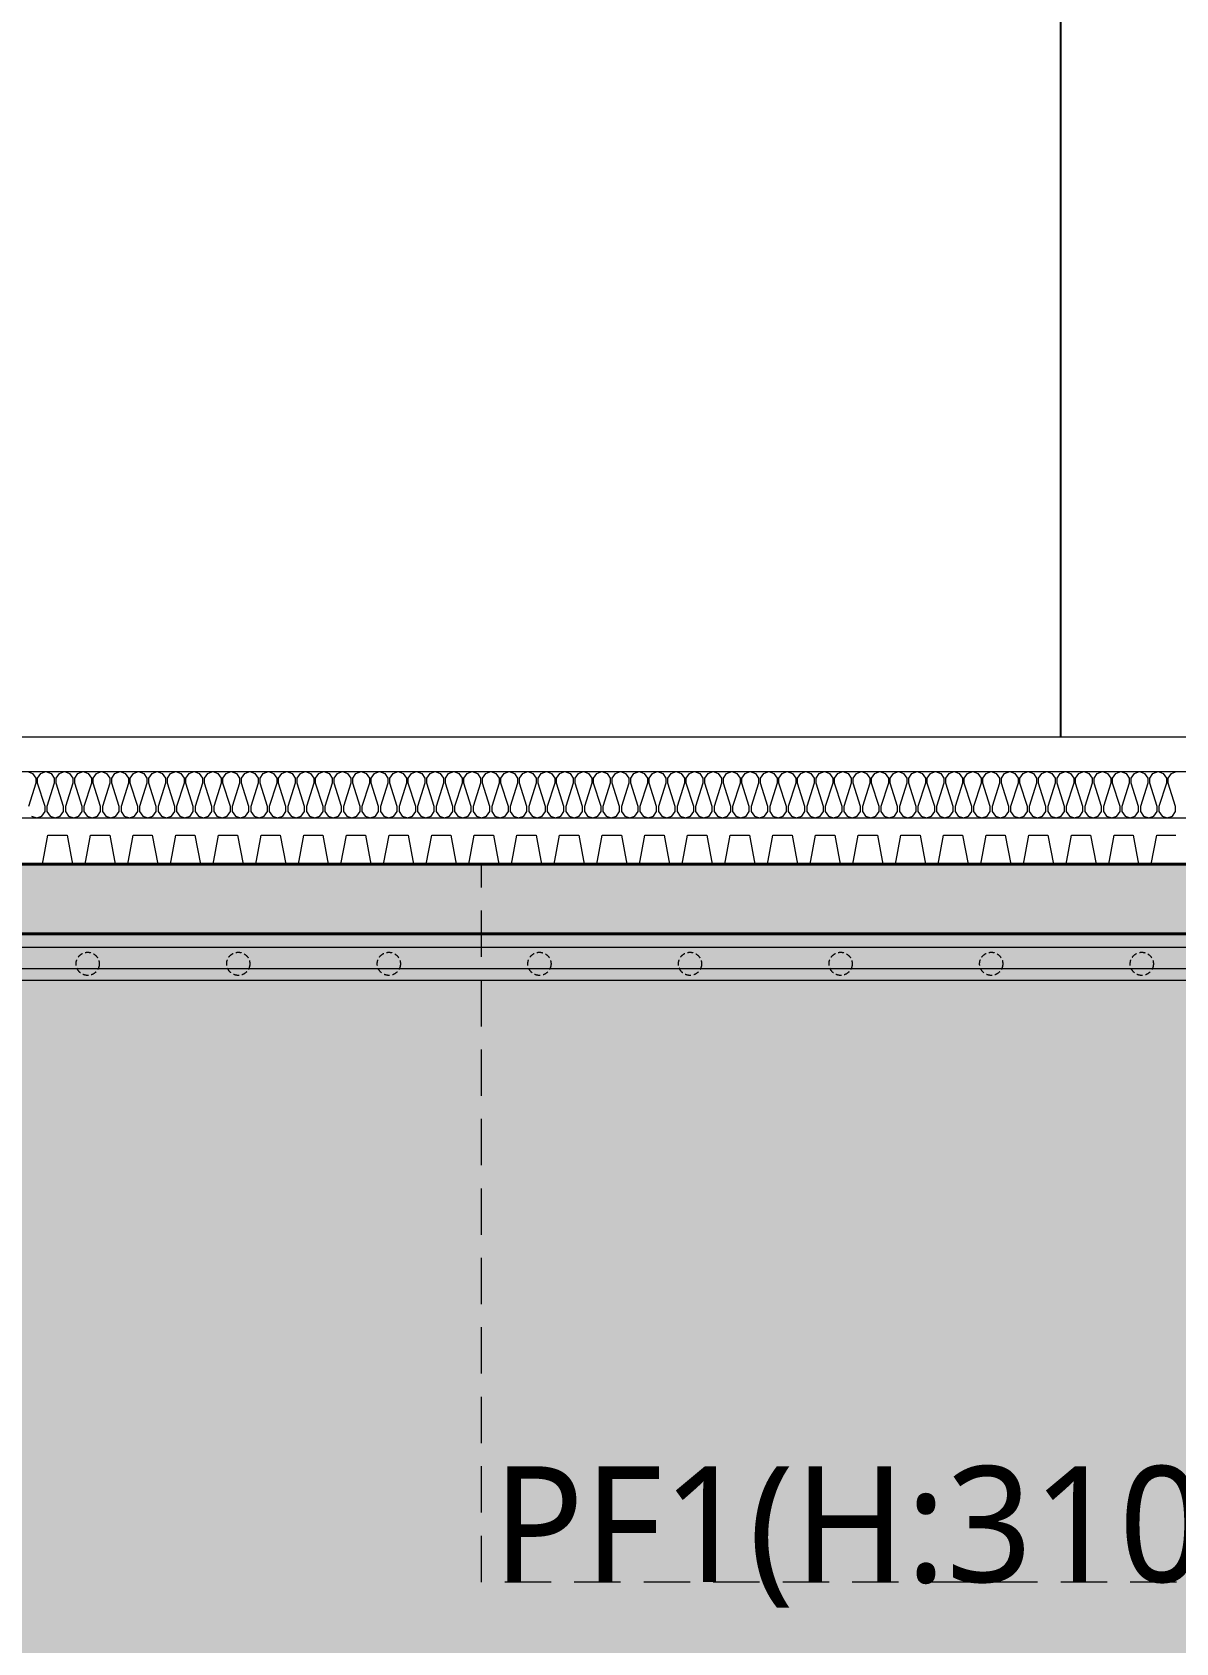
# Model space of a CAD drawing. Header units: millimetres. Extents: x 0 to 420000, y 0 to 297000.
# Drawn here: x 250073 to 255009, y 154587 to 161544 of the extents above; entities that cross this region are included whole.
import ezdxf
from ezdxf.enums import TextEntityAlignment as Align

# ---------------------------------------------------------------- set-up
doc = ezdxf.new("R2010")
doc.units = ezdxf.units.MM
doc.linetypes.add('CEN', pattern=[62, 60, -1, 0, -1])
doc.linetypes.add('HIDDEN', pattern=[0.375, 0.25, -0.125])
for name, color, linetype, lineweight in [('A-AXIS-LINE', 1, 'CEN', 15), ('A-CONC-LIN1', 2, 'Continuous', 40), ('A-ELEV-LIN2', 7, 'Continuous', 25), ('A-SECT-LIN3', 255, 'Continuous', 18), ('A-XXXX-DRBD', 9, 'Continuous', 20), ('A-XXXX-FIN2', 6, 'Continuous', 20), ('A-XXXX-HATC', 8, 'Continuous', 18), ('A-XXXX-HID', 8, 'HIDDEN', 18), ('A-XXXX-INSL2', 8, 'Continuous', 18)]:
    doc.layers.add(name, color=color, linetype=linetype, lineweight=lineweight)
doc.layers.add('A-CONC-SOLD', color=253, linetype='CEN')
doc.layers.add('A-XXXX-SOLD', color=252, linetype='Continuous')
doc.layers.add('A-XXXX-NPLT', color=144, linetype='Continuous', lineweight=15, plot=False)
doc.styles.add('맑은고딕', font='')
doc.styles.get('맑은고딕').set_extended_font_data('Malgun Gothic')
pattern_1 = [(0, (40, -50), (200, 200), [60, -140]), (0, (160, -30), (200, 200), [50, -150]), (0, (150, -20), (200, 200), [40, -160]), (0, (90, 30), (200, 200), [30, -30, 40, -100]), (0, (90, 40), (200, 200), [40, -10, 50, -100]), (0, (0, 80), (200, 200), [50, -150]), (0, (190, 90), (200, 200), [50, -150]), (90, (0, -10), (-200, 200), [30, -170]), (90, (30, 140), (-200, 200), [20, -180]), (90, (40, -50), (-200, 200), [30, -170]), (90, (60, 130), (-200, 200), [10, -190]), (90, (70, 50), (-200, 200), [30, -170]), (90, (90, -20), (-200, 200), [50, -150]), (90, (110, 120), (-200, 200), [30, -170]), (90, (130, 40), (-200, 200), [40, -160]), (90, (140, 40), (-200, 200), [40, -160]), (90, (160, -50), (-200, 200), [20, -180]), (90, (190, -20), (-200, 200), [50, -150]), (45, (20, -30), (0, 200), [84.8528, -197.98991]), (45, (40, -20), (0, 200), [42.4264, -240.41631]), (45, (130, 90), (0, 200), [56.56854, -226.27417]), (45, (130, 100), (0, 200), [42.4264, -240.41631]), (135, (60, 80), (-200, 2e-14), [14.1422, -268.70051]), (135, (20, -30), (-200, 2e-14), [28.2842, -254.55851]), (135, (80, 30), (-200, 2e-14), [28.2842, -254.55851]), (135, (130, 80), (-200, 2e-14), [28.2842, -254.55851]), (135, (190, 120), (-200, 2e-14), [42.4264, -240.41631]), (135, (190, 110), (-200, 2e-14), [28.2842, -254.55851]), (135, (180, 130), (-200, 2e-14), [28.2842, -254.55851]), (135, (120, -50), (-200, 2e-14), [42.4264, -240.41631]), (26.56505, (180, 70), (200, 8e-08), [22.36, -424.8536]), (26.56505, (130, 20), (200, 8e-08), [22.36, -424.8536]), (26.56505, (60, 80), (200, 8e-08), [44.72, -402.4936]), (26.56505, (70, 130), (200, 8e-08), [44.72, -402.4936]), (26.56505, (70, 80), (200, 8e-08), [44.72, -402.4936]), (26.56505, (190, 120), (200, 8e-08), [44.72, -402.4936]), (26.56505, (0, 20), (200, 8e-08), [67.082, -380.1316]), (26.56505, (0, 30), (200, 8e-08), [67.082, -380.1316]), (26.56505, (0, 110), (200, 8e-08), [67.082, -380.1316]), (63.43495, (100, 100), (1e-08, 200), [22.36, -424.8536]), (63.43495, (190, 90), (1e-08, 200), [22.36, -268.333595, 44.72, -111.8]), (63.43495, (170, 70), (1e-08, 200), [44.72, -402.4936]), (63.43495, (50, 90), (1e-08, 200), [44.72, -402.4936]), (63.43495, (40, 90), (1e-08, 200), [44.72, -402.4936]), (63.43495, (110, 110), (1e-08, 200), [67.082, -380.1316]), (116.56505, (60, 60), (-8e-08, 200), [22.36, -424.8536]), (116.56505, (190, 40), (-8e-08, 200), [22.36, -424.8536]), (116.56505, (150, -20), (-8e-08, 200), [44.72, -402.4936]), (116.56505, (140, -10), (-8e-08, 200), [44.72, -402.4936]), (116.56505, (160, 130), (-8e-08, 200), [44.72, -402.4936]), (116.56505, (0, 30), (-8e-08, 200), [44.72, -402.4936]), (116.56505, (100, -50), (-8e-08, 200), [67.082, -380.1316]), (153.43495, (170, 70), (-200, 1e-08), [44.72, -402.4936]), (153.43495, (180, 60), (-200, 1e-08), [44.72, -402.4936]), (153.43495, (30, -40), (-200, 1e-08), [22.36, -424.8536]), (153.43495, (90, 40), (-200, 1e-08), [22.36, -424.8536]), (153.43495, (130, 100), (-200, 1e-08), [22.36, -424.8536])]

# ---------------------------------------------------------------- blocks, each defined once
blk = doc.blocks.new('axis(220316)')
at = {"layer": 'A-AXIS-LINE', "ltscale": 1000}
for p, q in [((4631788.1, -441118.7), (4955413.1, -441118.7)), ((4631788.1, -442118.7), (4955413.1, -442118.7))]:
    blk.add_line(p, q, dxfattribs=at)
blk = doc.blocks.new('횡지하층')
at = {"layer": 'A-CONC-SOLD'}
h = blk.add_hatch(color=256, dxfattribs=at)
h.dxf.hatch_style = 1
h.paths.add_polyline_path([(4890650.6, -238161.1), (4890250.6, -238161.1), (4890250.6, -237111.1), (4890100.6, -237111.1), (4890100.6, -237361.1), (4889650.6, -237361.1), (4889650.6, -238361.1), (4889600.6, -238361.1), (4889600.6, -239061.1), (4889950.6, -239061.1), (4889950.6, -247661.1), (4889200.6, -247661.1), (4889200.6, -247111.1), (4889000.6, -247111.1), (4889000.6, -247661.1), (4758200.6, -247661.1), (4758200.6, -247111.1), (4758000.6, -247111.1), (4758000.6, -247661.1), (4757250.6, -247661.1), (4757250.6, -239061.1), (4757600.6, -239061.1), (4757600.6, -238361.1), (4757550.6, -238361.1), (4757550.6, -237361.1), (4757100.6, -237361.1), (4757100.6, -237111.1), (4756950.6, -237111.1), (4756950.6, -238161.1), (4756550.6, -238161.1), (4756550.6, -247961.1), (4890650.6, -247961.1)])
at = {"layer": 'A-CONC-LIN1'}
blk.add_lwpolyline([(4758200.6, -247661.1), (4889000.6, -247661.1), (4889000.6, -247111.1), (4889200.6, -247111.1), (4889200.6, -247661.1), (4889950.6, -247661.1), (4889950.6, -239061.1), (4889600.6, -239061.1), (4889600.6, -238361.1), (4889650.6, -238361.1), (4889650.6, -237361.1), (4890100.6, -237361.1), (4890100.6, -237111.1), (4890250.6, -237111.1), (4890250.6, -238161.1), (4890650.6, -238161.1), (4890650.6, -247961.1), (4756550.6, -247961.1)], dxfattribs=at)
at = {"layer": 'A-ELEV-LIN2'}
blk.add_line((4856100.6, -247111.1), (4856100.6, -238861.1), dxfattribs=at)
at = {"layer": 'A-XXXX-DRBD'}
blk.add_lwpolyline([(4851650.8, -247661.1), (4851705.4, -247661.1), (4851728.7, -247536.1), (4851811.6, -247536.1), (4851834.9, -247661.1), (4851889.5, -247661.1), (4851912.8, -247536.1), (4851995.7, -247536.1), (4852019, -247661.1), (4852073.6, -247661.1), (4852096.9, -247536.1), (4852179.7, -247536.1), (4852203.1, -247661.1), (4852257.7, -247661.1), (4852281, -247536.1), (4852363.8, -247536.1), (4852387.1, -247661.1), (4852441.8, -247661.1), (4852465.1, -247536.1), (4852547.9, -247536.1), (4852571.2, -247661.1), (4852625.9, -247661.1), (4852649.2, -247536.1), (4852732, -247536.1), (4852755.3, -247661.1), (4852810, -247661.1), (4852833.3, -247536.1), (4852916.1, -247536.1), (4852939.4, -247661.1), (4852994, -247661.1), (4853017.4, -247536.1), (4853100.2, -247536.1), (4853123.5, -247661.1), (4853178.1, -247661.1), (4853201.4, -247536.1), (4853284.3, -247536.1), (4853307.6, -247661.1), (4853362.2, -247661.1), (4853385.5, -247536.1), (4853468.4, -247536.1), (4853491.7, -247661.1), (4853546.3, -247661.1), (4853569.6, -247536.1), (4853652.5, -247536.1), (4853675.8, -247661.1), (4853730.4, -247661.1), (4853753.7, -247536.1), (4853836.5, -247536.1), (4853859.9, -247661.1), (4853914.5, -247661.1), (4853937.8, -247536.1), (4854020.6, -247536.1), (4854043.9, -247661.1), (4854098.6, -247661.1), (4854121.9, -247536.1), (4854204.7, -247536.1), (4854228, -247661.1), (4854282.7, -247661.1), (4854306, -247536.1), (4854388.8, -247536.1), (4854412.1, -247661.1), (4854466.8, -247661.1), (4854490.1, -247536.1), (4854572.9, -247536.1), (4854596.2, -247661.1), (4854650.9, -247661.1), (4854674.2, -247536.1), (4854757, -247536.1), (4854780.3, -247661.1), (4854834.9, -247661.1), (4854858.3, -247536.1), (4854941.1, -247536.1), (4854964.4, -247661.1), (4855019, -247661.1), (4855042.3, -247536.1), (4855125.2, -247536.1), (4855148.5, -247661.1), (4855203.1, -247661.1), (4855226.4, -247536.1), (4855309.3, -247536.1), (4855332.6, -247661.1), (4855387.2, -247661.1), (4855410.5, -247536.1), (4855493.3, -247536.1), (4855516.7, -247661.1), (4855571.3, -247661.1), (4855594.6, -247536.1), (4855677.4, -247536.1), (4855700.7, -247661.1), (4855755.4, -247661.1), (4855778.7, -247536.1), (4855861.5, -247536.1), (4855884.8, -247661.1), (4855939.5, -247661.1), (4855962.8, -247536.1), (4856045.6, -247536.1), (4856068.9, -247661.1), (4856123.6, -247661.1), (4856146.9, -247536.1), (4856229.7, -247536.1), (4856253, -247661.1), (4856307.7, -247661.1), (4856331, -247536.1), (4856413.8, -247536.1), (4856437.1, -247661.1), (4856491.7, -247661.1), (4856515.1, -247536.1), (4856597.9, -247536.1)], dxfattribs=at)
at = {"layer": 'A-XXXX-FIN2'}
blk.add_line((4758350.6, -247111.1), (4888850.6, -247111.1), dxfattribs=at)
at = {"layer": 'A-XXXX-INSL2'}
for p, q in [((4758200.6, -247261.1), (4889000.6, -247261.1)), ((4758200.6, -247461.1), (4889000.6, -247461.1))]:
    blk.add_line(p, q, dxfattribs=at)
for points in [[(4851640.6, -247261.1), (4851662.6, -247269.1), (4851676.6, -247289.1), (4851676.6, -247311.1), (4851644.6, -247411.1)], [(4851658.6, -247453.1), (4851680.6, -247461.1), (4851702.6, -247453.1), (4851716.6, -247433.1), (4851716.6, -247411.1), (4851684.6, -247311.1), (4851684.6, -247289.1), (4851698.6, -247269.1), (4851720.6, -247261.1), (4851742.6, -247269.1), (4851756.6, -247289.1), (4851756.6, -247311.1), (4851724.6, -247411.1), (4851724.6, -247433.1), (4851738.6, -247453.1), (4851760.6, -247461.1), (4851782.6, -247453.1), (4851796.6, -247433.1), (4851796.6, -247411.1), (4851764.6, -247311.1), (4851764.6, -247289.1), (4851778.6, -247269.1), (4851800.6, -247261.1), (4851822.6, -247269.1), (4851836.6, -247289.1), (4851836.6, -247311.1), (4851804.6, -247411.1), (4851804.6, -247433.1), (4851818.6, -247453.1), (4851840.6, -247461.1), (4851862.6, -247453.1), (4851876.6, -247433.1), (4851876.6, -247411.1), (4851844.6, -247311.1), (4851844.6, -247289.1), (4851858.6, -247269.1), (4851880.6, -247261.1), (4851902.6, -247269.1), (4851916.6, -247289.1), (4851916.6, -247311.1), (4851884.6, -247411.1), (4851884.6, -247433.1), (4851898.6, -247453.1), (4851920.6, -247461.1), (4851942.6, -247453.1), (4851956.6, -247433.1), (4851956.6, -247411.1), (4851924.6, -247311.1), (4851924.6, -247289.1), (4851938.6, -247269.1), (4851960.6, -247261.1), (4851982.6, -247269.1), (4851996.6, -247289.1), (4851996.6, -247311.1), (4851964.6, -247411.1), (4851964.6, -247433.1), (4851978.6, -247453.1), (4852000.6, -247461.1), (4852022.6, -247453.1), (4852036.6, -247433.1), (4852036.6, -247411.1), (4852004.6, -247311.1), (4852004.6, -247289.1), (4852018.6, -247269.1), (4852040.6, -247261.1), (4852062.6, -247269.1), (4852076.6, -247289.1), (4852076.6, -247311.1), (4852044.6, -247411.1), (4852044.6, -247433.1), (4852058.6, -247453.1), (4852080.6, -247461.1), (4852102.6, -247453.1), (4852116.6, -247433.1), (4852116.6, -247411.1), (4852084.6, -247311.1), (4852084.6, -247289.1), (4852098.6, -247269.1), (4852120.6, -247261.1), (4852142.6, -247269.1), (4852156.6, -247289.1), (4852156.6, -247311.1), (4852124.6, -247411.1), (4852124.6, -247433.1), (4852138.6, -247453.1), (4852160.6, -247461.1), (4852182.6, -247453.1), (4852196.6, -247433.1), (4852196.6, -247411.1), (4852164.6, -247311.1), (4852164.6, -247289.1), (4852178.6, -247269.1), (4852200.6, -247261.1), (4852222.6, -247269.1), (4852236.6, -247289.1), (4852236.6, -247311.1), (4852204.6, -247411.1), (4852204.6, -247433.1), (4852218.6, -247453.1), (4852240.6, -247461.1), (4852262.6, -247453.1), (4852276.6, -247433.1), (4852276.6, -247411.1), (4852244.6, -247311.1), (4852244.6, -247289.1), (4852258.6, -247269.1), (4852280.6, -247261.1), (4852302.6, -247269.1), (4852316.6, -247289.1), (4852316.6, -247311.1), (4852284.6, -247411.1), (4852284.6, -247433.1), (4852298.6, -247453.1), (4852320.6, -247461.1), (4852342.6, -247453.1), (4852356.6, -247433.1), (4852356.6, -247411.1), (4852324.6, -247311.1), (4852324.6, -247289.1), (4852338.6, -247269.1), (4852360.6, -247261.1), (4852382.6, -247269.1), (4852396.6, -247289.1), (4852396.6, -247311.1), (4852364.6, -247411.1), (4852364.6, -247433.1), (4852378.6, -247453.1), (4852400.6, -247461.1), (4852422.6, -247453.1), (4852436.6, -247433.1), (4852436.6, -247411.1), (4852404.6, -247311.1), (4852404.6, -247289.1), (4852418.6, -247269.1), (4852440.6, -247261.1), (4852462.6, -247269.1), (4852476.6, -247289.1), (4852476.6, -247311.1), (4852444.6, -247411.1), (4852444.6, -247433.1), (4852458.6, -247453.1), (4852480.6, -247461.1), (4852502.6, -247453.1), (4852516.6, -247433.1), (4852516.6, -247411.1), (4852484.6, -247311.1), (4852484.6, -247289.1), (4852498.6, -247269.1), (4852520.6, -247261.1), (4852542.6, -247269.1), (4852556.6, -247289.1), (4852556.6, -247311.1), (4852524.6, -247411.1), (4852524.6, -247433.1), (4852538.6, -247453.1), (4852560.6, -247461.1), (4852582.6, -247453.1), (4852596.6, -247433.1), (4852596.6, -247411.1), (4852564.6, -247311.1), (4852564.6, -247289.1), (4852578.6, -247269.1), (4852600.6, -247261.1), (4852622.6, -247269.1), (4852636.6, -247289.1), (4852636.6, -247311.1), (4852604.6, -247411.1), (4852604.6, -247433.1), (4852618.6, -247453.1), (4852640.6, -247461.1), (4852662.6, -247453.1), (4852676.6, -247433.1), (4852676.6, -247411.1), (4852644.6, -247311.1), (4852644.6, -247289.1), (4852658.6, -247269.1), (4852680.6, -247261.1), (4852702.6, -247269.1), (4852716.6, -247289.1), (4852716.6, -247311.1), (4852684.6, -247411.1), (4852684.6, -247433.1), (4852698.6, -247453.1), (4852720.6, -247461.1), (4852742.6, -247453.1), (4852756.6, -247433.1), (4852756.6, -247411.1), (4852724.6, -247311.1), (4852724.6, -247289.1), (4852738.6, -247269.1), (4852760.6, -247261.1), (4852782.6, -247269.1), (4852796.6, -247289.1), (4852796.6, -247311.1), (4852764.6, -247411.1), (4852764.6, -247433.1), (4852778.6, -247453.1), (4852800.6, -247461.1), (4852822.6, -247453.1), (4852836.6, -247433.1), (4852836.6, -247411.1), (4852804.6, -247311.1), (4852804.6, -247289.1), (4852818.6, -247269.1), (4852840.6, -247261.1), (4852862.6, -247269.1), (4852876.6, -247289.1), (4852876.6, -247311.1), (4852844.6, -247411.1), (4852844.6, -247433.1), (4852858.6, -247453.1), (4852880.6, -247461.1), (4852902.6, -247453.1), (4852916.6, -247433.1), (4852916.6, -247411.1), (4852884.6, -247311.1), (4852884.6, -247289.1), (4852898.6, -247269.1), (4852920.6, -247261.1), (4852942.6, -247269.1), (4852956.6, -247289.1), (4852956.6, -247311.1), (4852924.6, -247411.1), (4852924.6, -247433.1), (4852938.6, -247453.1), (4852960.6, -247461.1), (4852982.6, -247453.1), (4852996.6, -247433.1), (4852996.6, -247411.1), (4852964.6, -247311.1), (4852964.6, -247289.1), (4852978.6, -247269.1), (4853000.6, -247261.1), (4853022.6, -247269.1), (4853036.6, -247289.1), (4853036.6, -247311.1), (4853004.6, -247411.1), (4853004.6, -247433.1), (4853018.6, -247453.1), (4853040.6, -247461.1), (4853062.6, -247453.1), (4853076.6, -247433.1), (4853076.6, -247411.1), (4853044.6, -247311.1), (4853044.6, -247289.1), (4853058.6, -247269.1), (4853080.6, -247261.1), (4853102.6, -247269.1), (4853116.6, -247289.1), (4853116.6, -247311.1), (4853084.6, -247411.1), (4853084.6, -247433.1), (4853098.6, -247453.1), (4853120.6, -247461.1), (4853142.6, -247453.1), (4853156.6, -247433.1), (4853156.6, -247411.1), (4853124.6, -247311.1), (4853124.6, -247289.1), (4853138.6, -247269.1), (4853160.6, -247261.1), (4853182.6, -247269.1), (4853196.6, -247289.1), (4853196.6, -247311.1), (4853164.6, -247411.1), (4853164.6, -247433.1), (4853178.6, -247453.1), (4853200.6, -247461.1), (4853222.6, -247453.1), (4853236.6, -247433.1), (4853236.6, -247411.1), (4853204.6, -247311.1), (4853204.6, -247289.1), (4853218.6, -247269.1), (4853240.6, -247261.1), (4853262.6, -247269.1), (4853276.6, -247289.1), (4853276.6, -247311.1), (4853244.6, -247411.1), (4853244.6, -247433.1), (4853258.6, -247453.1), (4853280.6, -247461.1), (4853302.6, -247453.1), (4853316.6, -247433.1), (4853316.6, -247411.1), (4853284.6, -247311.1), (4853284.6, -247289.1), (4853298.6, -247269.1), (4853320.6, -247261.1), (4853342.6, -247269.1), (4853356.6, -247289.1), (4853356.6, -247311.1), (4853324.6, -247411.1), (4853324.6, -247433.1), (4853338.6, -247453.1), (4853360.6, -247461.1), (4853382.6, -247453.1), (4853396.6, -247433.1), (4853396.6, -247411.1), (4853364.6, -247311.1), (4853364.6, -247289.1), (4853378.6, -247269.1), (4853400.6, -247261.1), (4853422.6, -247269.1), (4853436.6, -247289.1), (4853436.6, -247311.1), (4853404.6, -247411.1), (4853404.6, -247433.1), (4853418.6, -247453.1), (4853440.6, -247461.1), (4853462.6, -247453.1), (4853476.6, -247433.1), (4853476.6, -247411.1), (4853444.6, -247311.1), (4853444.6, -247289.1), (4853458.6, -247269.1), (4853480.6, -247261.1), (4853502.6, -247269.1), (4853516.6, -247289.1), (4853516.6, -247311.1), (4853484.6, -247411.1), (4853484.6, -247433.1), (4853498.6, -247453.1), (4853520.6, -247461.1), (4853542.6, -247453.1), (4853556.6, -247433.1), (4853556.6, -247411.1), (4853524.6, -247311.1), (4853524.6, -247289.1), (4853538.6, -247269.1), (4853560.6, -247261.1), (4853582.6, -247269.1), (4853596.6, -247289.1), (4853596.6, -247311.1), (4853564.6, -247411.1), (4853564.6, -247433.1), (4853578.6, -247453.1), (4853600.6, -247461.1), (4853622.6, -247453.1), (4853636.6, -247433.1), (4853636.6, -247411.1), (4853604.6, -247311.1), (4853604.6, -247289.1), (4853618.6, -247269.1), (4853640.6, -247261.1), (4853662.6, -247269.1), (4853676.6, -247289.1), (4853676.6, -247311.1), (4853644.6, -247411.1), (4853644.6, -247433.1), (4853658.6, -247453.1), (4853680.6, -247461.1), (4853702.6, -247453.1), (4853716.6, -247433.1), (4853716.6, -247411.1), (4853684.6, -247311.1), (4853684.6, -247289.1), (4853698.6, -247269.1), (4853720.6, -247261.1), (4853742.6, -247269.1), (4853756.6, -247289.1), (4853756.6, -247311.1), (4853724.6, -247411.1), (4853724.6, -247433.1), (4853738.6, -247453.1), (4853760.6, -247461.1), (4853782.6, -247453.1), (4853796.6, -247433.1), (4853796.6, -247411.1), (4853764.6, -247311.1), (4853764.6, -247289.1), (4853778.6, -247269.1), (4853800.6, -247261.1), (4853822.6, -247269.1), (4853836.6, -247289.1), (4853836.6, -247311.1), (4853804.6, -247411.1), (4853804.6, -247433.1), (4853818.6, -247453.1), (4853840.6, -247461.1), (4853862.6, -247453.1), (4853876.6, -247433.1), (4853876.6, -247411.1), (4853844.6, -247311.1), (4853844.6, -247289.1), (4853858.6, -247269.1), (4853880.6, -247261.1), (4853902.6, -247269.1), (4853916.6, -247289.1), (4853916.6, -247311.1), (4853884.6, -247411.1), (4853884.6, -247433.1), (4853898.6, -247453.1), (4853920.6, -247461.1), (4853942.6, -247453.1), (4853956.6, -247433.1), (4853956.6, -247411.1), (4853924.6, -247311.1), (4853924.6, -247289.1), (4853938.6, -247269.1), (4853960.6, -247261.1), (4853982.6, -247269.1), (4853996.6, -247289.1), (4853996.6, -247311.1), (4853964.6, -247411.1), (4853964.6, -247433.1), (4853978.6, -247453.1), (4854000.6, -247461.1), (4854022.6, -247453.1), (4854036.6, -247433.1), (4854036.6, -247411.1), (4854004.6, -247311.1), (4854004.6, -247289.1), (4854018.6, -247269.1), (4854040.6, -247261.1), (4854062.6, -247269.1), (4854076.6, -247289.1), (4854076.6, -247311.1), (4854044.6, -247411.1), (4854044.6, -247433.1), (4854058.6, -247453.1), (4854080.6, -247461.1), (4854102.6, -247453.1), (4854116.6, -247433.1), (4854116.6, -247411.1), (4854084.6, -247311.1), (4854084.6, -247289.1), (4854098.6, -247269.1), (4854120.6, -247261.1), (4854142.6, -247269.1), (4854156.6, -247289.1), (4854156.6, -247311.1), (4854124.6, -247411.1), (4854124.6, -247433.1), (4854138.6, -247453.1), (4854160.6, -247461.1), (4854182.6, -247453.1), (4854196.6, -247433.1), (4854196.6, -247411.1), (4854164.6, -247311.1), (4854164.6, -247289.1), (4854178.6, -247269.1), (4854200.6, -247261.1), (4854222.6, -247269.1), (4854236.6, -247289.1), (4854236.6, -247311.1), (4854204.6, -247411.1), (4854204.6, -247433.1), (4854218.6, -247453.1), (4854240.6, -247461.1), (4854262.6, -247453.1), (4854276.6, -247433.1), (4854276.6, -247411.1), (4854244.6, -247311.1), (4854244.6, -247289.1), (4854258.6, -247269.1), (4854280.6, -247261.1), (4854302.6, -247269.1), (4854316.6, -247289.1), (4854316.6, -247311.1), (4854284.6, -247411.1), (4854284.6, -247433.1), (4854298.6, -247453.1), (4854320.6, -247461.1), (4854342.6, -247453.1), (4854356.6, -247433.1), (4854356.6, -247411.1), (4854324.6, -247311.1), (4854324.6, -247289.1), (4854338.6, -247269.1), (4854360.6, -247261.1), (4854382.6, -247269.1), (4854396.6, -247289.1), (4854396.6, -247311.1), (4854364.6, -247411.1), (4854364.6, -247433.1), (4854378.6, -247453.1), (4854400.6, -247461.1), (4854422.6, -247453.1), (4854436.6, -247433.1), (4854436.6, -247411.1), (4854404.6, -247311.1), (4854404.6, -247289.1), (4854418.6, -247269.1), (4854440.6, -247261.1), (4854462.6, -247269.1), (4854476.6, -247289.1), (4854476.6, -247311.1), (4854444.6, -247411.1), (4854444.6, -247433.1), (4854458.6, -247453.1), (4854480.6, -247461.1), (4854502.6, -247453.1), (4854516.6, -247433.1), (4854516.6, -247411.1), (4854484.6, -247311.1), (4854484.6, -247289.1), (4854498.6, -247269.1), (4854520.6, -247261.1), (4854542.6, -247269.1), (4854556.6, -247289.1), (4854556.6, -247311.1), (4854524.6, -247411.1), (4854524.6, -247433.1), (4854538.6, -247453.1), (4854560.6, -247461.1), (4854582.6, -247453.1), (4854596.6, -247433.1), (4854596.6, -247411.1), (4854564.6, -247311.1), (4854564.6, -247289.1), (4854578.6, -247269.1), (4854600.6, -247261.1), (4854622.6, -247269.1), (4854636.6, -247289.1), (4854636.6, -247311.1), (4854604.6, -247411.1), (4854604.6, -247433.1), (4854618.6, -247453.1), (4854640.6, -247461.1), (4854662.6, -247453.1), (4854676.6, -247433.1), (4854676.6, -247411.1), (4854644.6, -247311.1), (4854644.6, -247289.1), (4854658.6, -247269.1), (4854680.6, -247261.1), (4854702.6, -247269.1), (4854716.6, -247289.1), (4854716.6, -247311.1), (4854684.6, -247411.1), (4854684.6, -247433.1), (4854698.6, -247453.1), (4854720.6, -247461.1), (4854742.6, -247453.1), (4854756.6, -247433.1), (4854756.6, -247411.1), (4854724.6, -247311.1), (4854724.6, -247289.1), (4854738.6, -247269.1), (4854760.6, -247261.1), (4854782.6, -247269.1), (4854796.6, -247289.1), (4854796.6, -247311.1), (4854764.6, -247411.1), (4854764.6, -247433.1), (4854778.6, -247453.1), (4854800.6, -247461.1), (4854822.6, -247453.1), (4854836.6, -247433.1), (4854836.6, -247411.1), (4854804.6, -247311.1), (4854804.6, -247289.1), (4854818.6, -247269.1), (4854840.6, -247261.1), (4854862.6, -247269.1), (4854876.6, -247289.1), (4854876.6, -247311.1), (4854844.6, -247411.1), (4854844.6, -247433.1), (4854858.6, -247453.1), (4854880.6, -247461.1), (4854902.6, -247453.1), (4854916.6, -247433.1), (4854916.6, -247411.1), (4854884.6, -247311.1), (4854884.6, -247289.1), (4854898.6, -247269.1), (4854920.6, -247261.1), (4854942.6, -247269.1), (4854956.6, -247289.1), (4854956.6, -247311.1), (4854924.6, -247411.1), (4854924.6, -247433.1), (4854938.6, -247453.1), (4854960.6, -247461.1), (4854982.6, -247453.1), (4854996.6, -247433.1), (4854996.6, -247411.1), (4854964.6, -247311.1), (4854964.6, -247289.1), (4854978.6, -247269.1), (4855000.6, -247261.1), (4855022.6, -247269.1), (4855036.6, -247289.1), (4855036.6, -247311.1), (4855004.6, -247411.1), (4855004.6, -247433.1), (4855018.6, -247453.1), (4855040.6, -247461.1), (4855062.6, -247453.1), (4855076.6, -247433.1), (4855076.6, -247411.1), (4855044.6, -247311.1), (4855044.6, -247289.1), (4855058.6, -247269.1), (4855080.6, -247261.1), (4855102.6, -247269.1), (4855116.6, -247289.1), (4855116.6, -247311.1), (4855084.6, -247411.1), (4855084.6, -247433.1), (4855098.6, -247453.1), (4855120.6, -247461.1), (4855142.6, -247453.1), (4855156.6, -247433.1), (4855156.6, -247411.1), (4855124.6, -247311.1), (4855124.6, -247289.1), (4855138.6, -247269.1), (4855160.6, -247261.1), (4855182.6, -247269.1), (4855196.6, -247289.1), (4855196.6, -247311.1), (4855164.6, -247411.1), (4855164.6, -247433.1), (4855178.6, -247453.1), (4855200.6, -247461.1), (4855222.6, -247453.1), (4855236.6, -247433.1), (4855236.6, -247411.1), (4855204.6, -247311.1), (4855204.6, -247289.1), (4855218.6, -247269.1), (4855240.6, -247261.1), (4855262.6, -247269.1), (4855276.6, -247289.1), (4855276.6, -247311.1), (4855244.6, -247411.1), (4855244.6, -247433.1), (4855258.6, -247453.1), (4855280.6, -247461.1), (4855302.6, -247453.1), (4855316.6, -247433.1), (4855316.6, -247411.1), (4855284.6, -247311.1), (4855284.6, -247289.1), (4855298.6, -247269.1), (4855320.6, -247261.1), (4855342.6, -247269.1), (4855356.6, -247289.1), (4855356.6, -247311.1), (4855324.6, -247411.1), (4855324.6, -247433.1), (4855338.6, -247453.1), (4855360.6, -247461.1), (4855382.6, -247453.1), (4855396.6, -247433.1), (4855396.6, -247411.1), (4855364.6, -247311.1), (4855364.6, -247289.1), (4855378.6, -247269.1), (4855400.6, -247261.1), (4855422.6, -247269.1), (4855436.6, -247289.1), (4855436.6, -247311.1), (4855404.6, -247411.1), (4855404.6, -247433.1), (4855418.6, -247453.1), (4855440.6, -247461.1), (4855462.6, -247453.1), (4855476.6, -247433.1), (4855476.6, -247411.1), (4855444.6, -247311.1), (4855444.6, -247289.1), (4855458.6, -247269.1), (4855480.6, -247261.1), (4855502.6, -247269.1), (4855516.6, -247289.1), (4855516.6, -247311.1), (4855484.6, -247411.1), (4855484.6, -247433.1), (4855498.6, -247453.1), (4855520.6, -247461.1), (4855542.6, -247453.1), (4855556.6, -247433.1), (4855556.6, -247411.1), (4855524.6, -247311.1), (4855524.6, -247289.1), (4855538.6, -247269.1), (4855560.6, -247261.1), (4855582.6, -247269.1), (4855596.6, -247289.1), (4855596.6, -247311.1), (4855564.6, -247411.1), (4855564.6, -247433.1), (4855578.6, -247453.1), (4855600.6, -247461.1), (4855622.6, -247453.1), (4855636.6, -247433.1), (4855636.6, -247411.1), (4855604.6, -247311.1), (4855604.6, -247289.1), (4855618.6, -247269.1), (4855640.6, -247261.1), (4855662.6, -247269.1), (4855676.6, -247289.1), (4855676.6, -247311.1), (4855644.6, -247411.1), (4855644.6, -247433.1), (4855658.6, -247453.1), (4855680.6, -247461.1), (4855702.6, -247453.1), (4855716.6, -247433.1), (4855716.6, -247411.1), (4855684.6, -247311.1), (4855684.6, -247289.1), (4855698.6, -247269.1), (4855720.6, -247261.1), (4855742.6, -247269.1), (4855756.6, -247289.1), (4855756.6, -247311.1), (4855724.6, -247411.1), (4855724.6, -247433.1), (4855738.6, -247453.1), (4855760.6, -247461.1), (4855782.6, -247453.1), (4855796.6, -247433.1), (4855796.6, -247411.1), (4855764.6, -247311.1), (4855764.6, -247289.1), (4855778.6, -247269.1), (4855800.6, -247261.1), (4855822.6, -247269.1), (4855836.6, -247289.1), (4855836.6, -247311.1), (4855804.6, -247411.1), (4855804.6, -247433.1), (4855818.6, -247453.1), (4855840.6, -247461.1), (4855862.6, -247453.1), (4855876.6, -247433.1), (4855876.6, -247411.1), (4855844.6, -247311.1), (4855844.6, -247289.1), (4855858.6, -247269.1), (4855880.6, -247261.1), (4855902.6, -247269.1), (4855916.6, -247289.1), (4855916.6, -247311.1), (4855884.6, -247411.1), (4855884.6, -247433.1), (4855898.6, -247453.1), (4855920.6, -247461.1), (4855942.6, -247453.1), (4855956.6, -247433.1), (4855956.6, -247411.1), (4855924.6, -247311.1), (4855924.6, -247289.1), (4855938.6, -247269.1), (4855960.6, -247261.1), (4855982.6, -247269.1), (4855996.6, -247289.1), (4855996.6, -247311.1), (4855964.6, -247411.1), (4855964.6, -247433.1), (4855978.6, -247453.1), (4856000.6, -247461.1), (4856022.6, -247453.1), (4856036.6, -247433.1), (4856036.6, -247411.1), (4856004.6, -247311.1), (4856004.6, -247289.1), (4856018.6, -247269.1), (4856040.6, -247261.1), (4856062.6, -247269.1), (4856076.6, -247289.1), (4856076.6, -247311.1), (4856044.6, -247411.1), (4856044.6, -247433.1), (4856058.6, -247453.1), (4856080.6, -247461.1), (4856102.6, -247453.1), (4856116.6, -247433.1), (4856116.6, -247411.1), (4856084.6, -247311.1), (4856084.6, -247289.1), (4856098.6, -247269.1), (4856120.6, -247261.1), (4856142.6, -247269.1), (4856156.6, -247289.1), (4856156.6, -247311.1), (4856124.6, -247411.1), (4856124.6, -247433.1), (4856138.6, -247453.1), (4856160.6, -247461.1), (4856182.6, -247453.1), (4856196.6, -247433.1), (4856196.6, -247411.1), (4856164.6, -247311.1), (4856164.6, -247289.1), (4856178.6, -247269.1), (4856200.6, -247261.1), (4856222.6, -247269.1), (4856236.6, -247289.1), (4856236.6, -247311.1), (4856204.6, -247411.1), (4856204.6, -247433.1), (4856218.6, -247453.1), (4856240.6, -247461.1), (4856262.6, -247453.1), (4856276.6, -247433.1), (4856276.6, -247411.1), (4856244.6, -247311.1), (4856244.6, -247289.1), (4856258.6, -247269.1), (4856280.6, -247261.1), (4856302.6, -247269.1), (4856316.6, -247289.1), (4856316.6, -247311.1), (4856284.6, -247411.1), (4856284.6, -247433.1), (4856298.6, -247453.1), (4856320.6, -247461.1), (4856342.6, -247453.1), (4856356.6, -247433.1), (4856356.6, -247411.1), (4856324.6, -247311.1), (4856324.6, -247289.1), (4856338.6, -247269.1), (4856360.6, -247261.1), (4856382.6, -247269.1), (4856396.6, -247289.1), (4856396.6, -247311.1), (4856364.6, -247411.1), (4856364.6, -247433.1), (4856378.6, -247453.1), (4856400.6, -247461.1), (4856422.6, -247453.1), (4856436.6, -247433.1), (4856436.6, -247411.1), (4856404.6, -247311.1), (4856404.6, -247289.1), (4856418.6, -247269.1), (4856440.6, -247261.1), (4856462.6, -247269.1), (4856476.6, -247289.1), (4856476.6, -247311.1), (4856444.6, -247411.1), (4856444.6, -247433.1), (4856458.6, -247453.1), (4856480.6, -247461.1), (4856502.6, -247453.1), (4856516.6, -247433.1), (4856516.6, -247411.1), (4856484.6, -247311.1), (4856484.6, -247289.1), (4856498.6, -247269.1), (4856520.6, -247261.1), (4856542.6, -247269.1), (4856556.6, -247289.1), (4856556.6, -247311.1), (4856524.6, -247411.1), (4856524.6, -247433.1), (4856538.6, -247453.1), (4856560.6, -247461.1), (4856582.6, -247453.1), (4856596.6, -247433.1), (4856596.6, -247411.1), (4856564.6, -247311.1), (4856564.6, -247289.1), (4856578.6, -247269.1), (4856600.6, -247261.1)]]:
    blk.add_lwpolyline(points, dxfattribs=at)
blk = doc.blocks.new('PF1')
at = {"layer": 'A-XXXX-HID', "color": 0, "ltscale": 800}
blk.add_lwpolyline([(3000, 0), (3000, -3100), (-3000, -3100), (-3000, 0), (3000, 0)], dxfattribs=at)
at = {"layer": 'A-XXXX-NPLT', "style": '맑은고딕'}
blk.add_text('PF1(H:3100)', height=500, dxfattribs=at).set_placement((-1130.1, -2901.3), align=Align.MIDDLE)

msp = doc.modelspace()

# ---------------------------------------------------------------- hatches: boundary and pattern name
at = {"layer": 'A-XXXX-HATC'}
h = msp.add_hatch(dxfattribs=at)
h.set_pattern_fill('DOTS', color=256, scale=10)
h.set_pattern_definition([(0, (0, -50), (7.9375, 15.875), [0, -15.875])])
h.paths.add_polyline_path([(154962.5, 157650), (289062.5, 157650), (289062.5, 157590), (154962.5, 157590)])
h = msp.add_hatch(dxfattribs=at)
h.set_pattern_fill('돌01', color=256, scale=200)
h.set_pattern_definition(pattern_1)
h.paths.add_polyline_path([(289062.5, 157590), (154962.5, 157590), (154962.5, 157450), (289062.5, 157450)])
h = msp.add_hatch(dxfattribs=at)
h.set_pattern_fill('돌01', color=256, scale=200)
h.set_pattern_definition(pattern_1)
h.paths.add_polyline_path([(289062.5, 157590), (154962.5, 157590), (154962.5, 157450), (289062.5, 157450)])
at = {"layer": 'A-XXXX-HID'}
h = msp.add_hatch(dxfattribs=at)
h.set_pattern_fill('KHAT49', color=256, scale=10)
h.set_pattern_definition([(0, (7, 5.5), (10, 10), [0.5, -0.5, 1, -8]), (0, (3, 6), (10, 10), [2.5, -7.5]), (0, (2.5, 6.5), (10, 10), [2.5, -7.5]), (0, (7, 9), (10, 10), [0.5, -9.5]), (0, (2, 10), (10, 10), [1.5, -8.5]), (0, (2, 10.5), (10, 10), [1.5, -8.5]), (0, (8, 11), (10, 10), [3, -7]), (0, (7.5, 11.5), (10, 10), [3, -7]), (0, (5, 12.5), (10, 10), [1, -9]), (0, (5.5, 13), (10, 10), [0.5, -9.5]), (0, (1, 14), (10, 10), [0.5, -0.5, 0.5, -8.5]), (90, (1, 12), (-10, 10), [1.5, -8.5]), (90, (1.5, 8.5), (-10, 10), [0.5, -1, 0.5, -1, 2, -5]), (90, (2.5, 14.5), (-10, 10), [0.5, -9.5]), (90, (4, 10), (-10, 10), [0.5, -9.5]), (90, (4.5, 12.5), (-10, 10), [0.5, -9.5]), (90, (5.5, 7), (-10, 10), [1, -9]), (90, (6, 6.5), (-10, 10), [1.5, -8.5]), (90, (6.5, 12.5), (-10, 10), [1, -0.5, 1, -7.5]), (90, (7, 9.5), (-10, 10), [2, -8]), (90, (7.5, 9.5), (-10, 10), [1, -9]), (90, (8.5, 6), (-10, 10), [2, -8]), (90, (9, 6), (-10, 10), [1.5, -8.5]), (45, (5, 6.5), (0, 10), [0.7071067, -13.43502892]), (45, (6.5, 9), (0, 10), [0.7071067, -13.43502892]), (45, (7.5, 10.5), (0, 10), [0.7071067, -13.43502892]), (45, (0.5, 11.5), (0, 10), [0.7071067, -13.43502892]), (45, (1.5, 13.5), (0, 10), [0.7071067, -13.43502892]), (45, (6, 8), (0, 10), [1.41421, -12.72792562]), (45, (7, 14.5), (0, 10), [1.41421, -12.72792562]), (135, (6.5, 5), (-10, 1e-15), [1.41421, -12.72792562]), (135, (7, 5.5), (-10, 1e-15), [1.41421, -12.72792562]), (135, (8.5, 8), (-10, 1e-15), [1.41421, -12.72792562]), (135, (7, 11.5), (-10, 1e-15), [1.41421, -12.72792562]), (135, (7.5, 11.5), (-10, 1e-15), [1.41421, -12.72792562]), (135, (5.5, 8.5), (-10, 1e-15), [2.12132, -12.02081562]), (135, (9, 8), (-10, 1e-15), [2.12132, -12.02081562]), (135, (5.5, 8), (-10, 1e-15), [2.828427, -11.31370862]), (135, (1, 14), (-10, 1e-15), [2.828427, -11.31370862]), (135, (1, 13.5), (-10, 1e-15), [2.828427, -11.31370862]), (135, (1.5, 8), (-10, 1e-15), [0.7071067, -13.43502892]), (135, (1.5, 10.5), (-10, 1e-15), [0.7071067, -13.43502892]), (26.5650512, (7.5, 5.5), (10, 4e-09), [1.1180339, -21.2426458]), (26.5650512, (5.5, 8.5), (10, 4e-09), [1.1180339, -21.2426458]), (26.5650512, (9, 7.5), (10, 4e-09), [2.236068, -20.12461177]), (26.5650512, (9, 8), (10, 4e-09), [2.236068, -20.12461177]), (63.4349488, (6, 13), (5e-10, 10), [1.118, -11.18, 2.236, -7.82667977]), (63.4349488, (1, 9), (5e-10, 10), [1.1180339, -21.2426458]), (63.4349488, (2.5, 5), (5e-10, 10), [1.1180339, -21.2426458]), (63.4349488, (1.5, 9), (5e-10, 10), [1.1180339, -21.2426458]), (63.4349488, (6.5, 13.5), (5e-10, 10), [1.1180339, -21.2426458]), (63.4349488, (6, 13), (5e-10, 10), [1.1180339, -21.2426458]), (63.4349488, (4, 10.5), (5e-10, 10), [2.236068, -20.12461177]), (63.4349488, (3.5, 10.5), (5e-10, 10), [2.236068, -20.12461177]), (116.5650512, (2, 10.5), (-4e-09, 10), [1.1180339, -21.2426458]), (116.5650512, (2.5, 6), (-4e-09, 10), [2.236068, -20.12461177]), (116.5650512, (2.5, 6.5), (-4e-09, 10), [2.236068, -20.12461177]), (153.4349488, (4.5, 13), (-10, 5e-10), [2.236068, -20.12461177]), (153.4349488, (5.5, 13), (-10, 5e-10), [3.35410196, -19.0065778])])
h.paths.add_polyline_path([(154962.5, 157705), (154962.5, 157505), (289062.5, 157505), (289062.5, 157705)])
at = {"layer": 'A-XXXX-SOLD'}
h = msp.add_hatch(color=256, dxfattribs=at)
h.dxf.hatch_style = 1
edge = h.paths.add_edge_path()
edge.add_line((110962.5, 156300), (110962.5, 156300))
edge.add_line((110962.5, 156300), (110962.5, 167200))
edge.add_line((110962.5, 167200), (111512.5, 167200))
edge.add_line((111512.5, 167200), (111512.5, 167300))
edge.add_line((111512.5, 167300), (100372.7, 167300))
edge.add_line((100372.7, 167300), (100372.7, 167078.1))
edge.add_arc((94222.7, 81943.7), 85356.2, 85.868204, 94.131796)
edge.add_line((88072.7, 167078.1), (88072.7, 167300))
edge.add_line((88072.7, 167300), (50205.2, 167300))
edge.add_line((50205.2, 167300), (50205.2, 148500))
edge.add_line((50205.2, 148500), (373825, 148500))
edge.add_line((373825, 148500), (373825, 167100))
edge.add_arc((350657.4, -1174940.9), 1342240.9, 89.0110046, 91.0020244)
edge.add_line((327184.7, 167094.7), (327184.7, 167300))
edge.add_line((327184.7, 167300), (289062.5, 167300))
edge.add_line((289062.5, 167300), (289062.5, 157450))
edge.add_line((289062.5, 157450), (154962.5, 157450))
edge.add_line((154962.5, 157450), (154962.5, 167300))
edge.add_line((154962.5, 167300), (153912.5, 167300))
edge.add_line((153912.5, 167300), (153912.5, 158450))
edge.add_line((153912.5, 158450), (146148.2, 158450))
edge.add_line((146148.2, 158450), (145148.2, 157400))
edge.add_line((145148.2, 157400), (130911, 157400))
edge.add_line((130911, 157400), (129911, 156100))
edge.add_line((129911, 156100), (110962.5, 156100))
edge.add_line((110962.5, 156100), (110962.5, 156300))

# ---------------------------------------------------------------- linework, layer by layer
at = {"layer": 'A-SECT-LIN3'}
msp.add_lwpolyline([(154962.5, 157650), (289062.5, 157650), (289062.5, 157590), (154962.5, 157590)], close=True, dxfattribs=at)
at = {"layer": 'A-XXXX-HATC'}
msp.add_lwpolyline([(289062.5, 157590), (154962.5, 157590), (154962.5, 157450), (289062.5, 157450)], close=True, dxfattribs=at)
at = {"layer": 'A-XXXX-HID', "color": 0, "ltscale": 100}
for centre in [(250312.5, 157520), (250962.5, 157520), (251612.5, 157520), (252262.5, 157520), (252912.5, 157520), (253562.5, 157520), (254212.5, 157520), (254862.5, 157520)]:
    msp.add_circle(centre, 50, dxfattribs=at)

# ---------------------------------------------------------------- block references
msp.add_blockref('PF1', (255012.5, 157950))
at = {"layer": 'A-AXIS-LINE'}
msp.add_blockref('axis(220316)', (-4581588.1, 599618.7), dxfattribs=at)
at = {"layer": 'A-CONC-LIN1'}
msp.add_blockref('횡지하층', (-4601588.1, 405611.1), dxfattribs=at)

doc.saveas('drawing.dxf')
